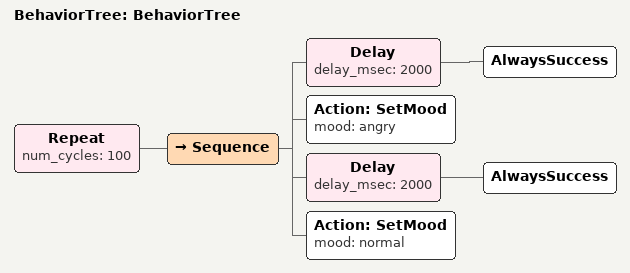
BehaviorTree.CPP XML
<?xml version="1.0"?>
<root main_tree_to_execute="BehaviorTree">
    <BehaviorTree ID="BehaviorTree">
        <Repeat num_cycles="100">
            <Sequence>
                <Delay delay_msec="2000">
                    <AlwaysSuccess/>
                </Delay>
                <Action ID="SetMood" mood="angry"/>
                <Delay delay_msec="2000">
                    <AlwaysSuccess/>
                </Delay>
                <Action ID="SetMood" mood="normal"/>
            </Sequence>
        </Repeat>
    </BehaviorTree>
</root>
